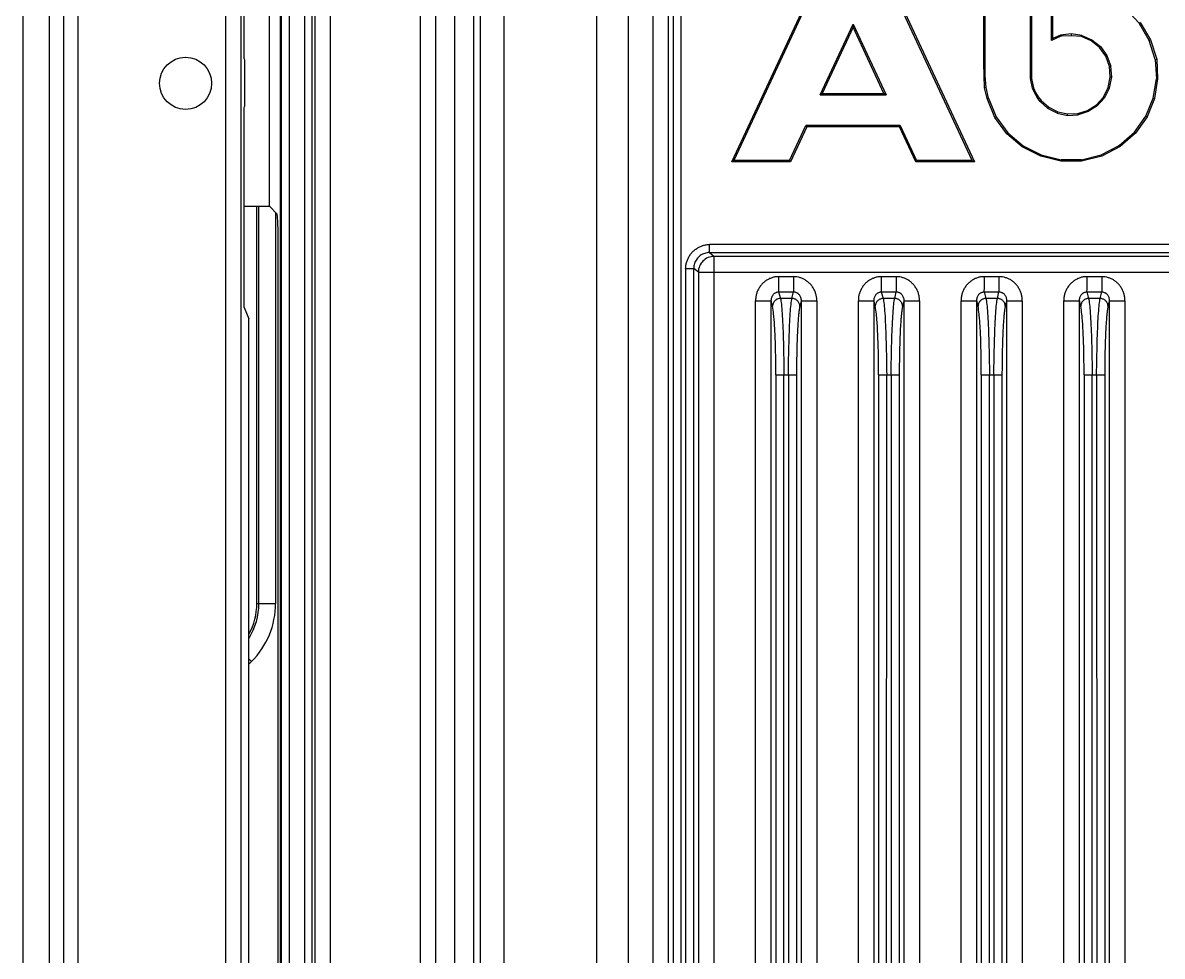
# Model space of a CAD drawing. Header units: millimetres. Extents: x -3132 to 28633, y 682 to 5849.
# Drawn here: x 23236.6 to 23308.7, y 5030.5 to 5089.6 of the extents above; entities that cross this region are included whole.
import ezdxf

# ---------------------------------------------------------------- set-up
doc = ezdxf.new("R2010")
doc.units = ezdxf.units.MM

# ---------------------------------------------------------------- blocks, each defined once
blk = doc.blocks.new('gf')
at = {"linetype": 'Continuous'}
for p, q in [((19934.492, 5447.259), (19934.492, 5019.82)), ((19936.159, 5447.259), (19936.159, 5018.821)), ((19937.076, 5447.259), (19937.076, 5019.862)), ((19963.024, 5125.971), (19963.024, 5432.418)), ((19961.798, 5399.73), (19961.798, 5126.778)), ((19970.792, 5375.763), (19970.792, 5138.578)), ((19950.792, 5369.434), (19950.792, 5147.434)), ((19950.846, 5366.42), (19950.846, 5150.448)), ((19951.363, 5150.925), (19951.363, 5365.944)), ((19952.309, 5365.934), (19952.309, 5150.934)), ((19952.809, 5150.909), (19952.809, 5365.96)), ((19952.968, 5366.198), (19952.968, 5150.67)), ((19953.967, 5150.62), (19953.967, 5366.249)), ((19959.627, 5366.249), (19959.627, 5150.62)), ((19960.626, 5150.547), (19960.626, 5366.321)), ((19950.775, 5365.452), (19950.775, 5151.417)), ((19974.357, 5365.325), (19974.357, 5151.544)), ((19975.351, 5151.544), (19975.351, 5365.325)), ((19937.992, 5156.265), (19937.992, 5360.776)), ((19972.792, 5361.194), (19972.792, 5155.675)), ((19975.638, 5358.863), (19975.638, 5158.005)), ((19976.153, 5158.005), (19976.153, 5358.863)), ((19947.31, 5351.197), (19947.31, 5165.949)), ((19948.309, 5165.949), (19948.309, 5351.197)), ((19964.93, 5317.739), (19964.93, 5201.881)), ((19963.455, 5200.505), (19963.456, 5316.363)), ((19948.496, 5259.992), (19948.496, 5272.614)), ((19995.296, 5259.714), (19995.292, 5268.058)), ((19995.38, 5259.715), (19995.38, 5267.97)), ((19998.222, 5267.97), (19998.222, 5259.131)), ((19998.31, 5268.058), (19998.315, 5259.132)), ((19950.094, 5250.658), (19950.094, 5266.211)), ((19979.347, 5253.468), (19984.442, 5264.399)), ((19984.498, 5264.311), (19979.485, 5253.556)), ((19994.561, 5253.556), (19989.548, 5264.311)), ((19989.604, 5264.399), (19994.699, 5253.468)), ((19999.57, 5261.151), (19999.57, 5264.353)), ((19999.658, 5261.281), (19999.658, 5264.275)), ((20005.127, 5262.239), (20004.273, 5263.154)), ((19984.936, 5257.71), (19987.023, 5262.185)), ((19987.023, 5261.98), (19985.073, 5257.796)), ((19987.023, 5262.185), (19987.023, 5261.98)), ((19987.023, 5262.185), (19989.11, 5257.71)), ((19988.973, 5257.796), (19987.023, 5261.98)), ((20005.127, 5262.239), (20005.197, 5262.292)), ((20005.76, 5261.146), (20005.127, 5262.239)), ((20005.197, 5262.292), (20005.84, 5261.182)), ((20000.167, 5261.415), (19999.57, 5261.151)), ((19999.658, 5261.281), (19999.57, 5261.151)), ((20000.145, 5261.479), (19999.658, 5261.281)), ((20000.825, 5261.567), (20000.145, 5261.479)), ((20000.145, 5261.479), (20000.17, 5261.394)), ((20000.824, 5261.436), (20000.167, 5261.415)), ((20001.48, 5261.408), (20000.824, 5261.436)), ((20000.825, 5261.567), (20000.83, 5261.478)), ((20001.504, 5261.47), (20000.825, 5261.567)), ((20001.504, 5261.47), (20001.472, 5261.389)), ((20002.093, 5261.119), (20001.48, 5261.408)), ((20001.504, 5261.47), (20002.139, 5261.195)), ((20002.139, 5261.195), (20002.093, 5261.119)), ((20002.617, 5260.697), (20002.093, 5261.119)), ((20002.139, 5261.195), (20002.681, 5260.757)), ((20002.681, 5260.757), (20002.617, 5260.697)), ((20003.01, 5260.144), (20002.617, 5260.697)), ((20002.681, 5260.757), (20003.088, 5260.185)), ((20005.76, 5261.146), (20005.84, 5261.182)), ((20006.135, 5259.949), (20005.76, 5261.146)), ((20005.84, 5261.182), (20006.244, 5259.965)), ((19948.496, 5259.992), (19948.513, 5259.903)), ((19948.513, 5259.903), (19948.513, 5256.966)), ((20003.088, 5260.185), (20003.01, 5260.144)), ((20003.258, 5259.505), (20003.01, 5260.144)), ((20003.088, 5260.185), (20003.33, 5259.524)), ((20006.135, 5259.949), (20006.223, 5259.959)), ((20006.135, 5259.949), (20006.224, 5258.714)), ((20006.244, 5259.965), (20006.289, 5258.71)), ((19995.38, 5259.715), (19995.292, 5259.714)), ((19995.314, 5258.905), (19995.296, 5259.714)), ((19995.388, 5258.909), (19995.38, 5259.715)), ((19998.222, 5259.131), (19998.31, 5259.132)), ((19998.222, 5259.131), (19998.233, 5258.739)), ((19998.315, 5259.132), (19998.32, 5258.75)), ((20003.33, 5259.524), (20003.244, 5259.504)), ((20003.284, 5258.829), (20003.258, 5259.505)), ((20003.386, 5258.824), (20003.33, 5259.524)), ((19995.388, 5258.909), (19995.301, 5258.904)), ((19995.346, 5258.152), (19995.314, 5258.905)), ((19995.448, 5258.165), (19995.388, 5258.909)), ((19998.233, 5258.739), (19998.32, 5258.75)), ((19998.233, 5258.739), (19998.365, 5258.129)), ((19998.32, 5258.75), (19998.449, 5258.155)), ((20003.163, 5258.168), (20003.284, 5258.829)), ((20003.246, 5258.139), (20003.386, 5258.824)), ((20003.386, 5258.824), (20003.297, 5258.827)), ((20006.02, 5257.504), (20006.224, 5258.714)), ((20006.289, 5258.71), (20006.105, 5257.48)), ((20006.224, 5258.714), (20006.312, 5258.712)), ((19984.936, 5257.71), (19985.073, 5257.796)), ((19984.936, 5257.71), (19989.11, 5257.71)), ((19985.073, 5257.796), (19988.973, 5257.796)), ((19989.11, 5257.71), (19988.973, 5257.796)), ((19995.504, 5257.468), (19995.346, 5258.152)), ((19995.448, 5258.165), (19995.361, 5258.155)), ((19995.588, 5257.494), (19995.448, 5258.165)), ((19998.365, 5258.129), (19998.449, 5258.155)), ((19998.365, 5258.129), (19998.494, 5257.825)), ((19998.449, 5258.155), (19998.573, 5257.864)), ((19998.494, 5257.825), (19998.573, 5257.864)), ((19998.494, 5257.825), (19998.661, 5257.541)), ((19998.573, 5257.864), (19998.733, 5257.59)), ((20002.86, 5257.567), (20003.163, 5258.168)), ((20003.246, 5258.139), (20002.933, 5257.517)), ((20003.246, 5258.139), (20003.163, 5258.168)), ((19948.496, 5256.877), (19948.513, 5256.966)), ((19995.588, 5257.494), (19995.504, 5257.468)), ((19995.999, 5256.279), (19995.504, 5257.468)), ((19995.588, 5257.494), (19996.076, 5256.322)), ((19998.661, 5257.541), (19998.733, 5257.59)), ((19998.864, 5257.277), (19998.661, 5257.541)), ((19998.733, 5257.59), (19998.928, 5257.337)), ((19998.864, 5257.277), (19998.928, 5257.337)), ((19999.35, 5256.851), (19998.864, 5257.277)), ((19998.928, 5257.337), (19999.4, 5256.924)), ((19999.35, 5256.851), (19999.4, 5256.924)), ((19999.4, 5256.924), (19999.969, 5256.635)), ((20001.861, 5256.721), (20002.415, 5257.075)), ((20002.472, 5257.007), (20001.899, 5256.641)), ((20002.415, 5257.075), (20002.86, 5257.567)), ((20002.472, 5257.007), (20002.415, 5257.075)), ((20002.933, 5257.517), (20002.472, 5257.007)), ((20002.933, 5257.517), (20002.86, 5257.567)), ((20005.547, 5256.363), (20006.02, 5257.504)), ((20006.105, 5257.48), (20005.624, 5256.32)), ((20006.02, 5257.504), (20006.105, 5257.48)), ((19948.496, 5244.254), (19948.496, 5256.877)), ((19996.076, 5256.322), (19995.999, 5256.279)), ((19996.749, 5255.247), (19995.999, 5256.279)), ((19996.076, 5256.322), (19996.814, 5255.307)), ((19999.939, 5256.552), (19999.35, 5256.851)), ((19999.939, 5256.552), (19999.969, 5256.635)), ((19999.939, 5256.552), (20000.589, 5256.406)), ((19999.969, 5256.635), (20000.596, 5256.501)), ((20000.589, 5256.406), (20000.595, 5256.494)), ((20000.589, 5256.406), (20001.256, 5256.436)), ((20000.596, 5256.501), (20001.241, 5256.515)), ((20001.241, 5256.515), (20001.861, 5256.721)), ((20001.256, 5256.436), (20001.241, 5256.523)), ((20001.899, 5256.641), (20001.256, 5256.436)), ((20001.899, 5256.641), (20001.861, 5256.721)), ((20004.82, 5255.34), (20005.547, 5256.363)), ((20005.624, 5256.32), (20004.885, 5255.281)), ((20005.547, 5256.363), (20005.624, 5256.32)), ((19983, 5253.556), (19984.033, 5255.771)), ((19984.088, 5255.684), (19983.055, 5253.468)), ((19984.033, 5255.771), (19984.088, 5255.684)), ((19990.013, 5255.771), (19984.033, 5255.771)), ((19989.958, 5255.684), (19984.088, 5255.684)), ((19990.013, 5255.771), (19989.958, 5255.684)), ((19990.991, 5253.468), (19989.958, 5255.684)), ((19990.013, 5255.771), (19991.046, 5253.556)), ((19996.814, 5255.307), (19996.749, 5255.247)), ((19997.73, 5254.413), (19996.749, 5255.247)), ((19996.814, 5255.307), (19997.779, 5254.487)), ((20003.866, 5254.509), (20004.82, 5255.34)), ((20004.885, 5255.281), (20003.916, 5254.436)), ((20004.82, 5255.34), (20004.885, 5255.281)), ((19997.779, 5254.487), (19997.73, 5254.413)), ((19998.901, 5253.82), (19997.73, 5254.413)), ((19997.779, 5254.487), (19998.931, 5253.903)), ((20002.722, 5253.911), (20003.866, 5254.509)), ((20003.916, 5254.436), (20002.753, 5253.829)), ((20003.866, 5254.509), (20003.916, 5254.436)), ((19979.485, 5253.556), (19979.347, 5253.468)), ((19983.055, 5253.468), (19979.347, 5253.468)), ((19983, 5253.556), (19979.485, 5253.556)), ((19983, 5253.556), (19983.055, 5253.468)), ((19991.046, 5253.556), (19990.991, 5253.468)), ((19994.699, 5253.468), (19990.991, 5253.468)), ((19994.561, 5253.556), (19991.046, 5253.556)), ((19994.561, 5253.556), (19994.699, 5253.468)), ((19998.931, 5253.903), (19998.901, 5253.82)), ((20000.173, 5253.509), (19998.901, 5253.82)), ((19998.931, 5253.903), (20000.183, 5253.597)), ((20000.183, 5253.596), (20000.173, 5253.509)), ((20001.481, 5253.509), (20000.173, 5253.509)), ((20001.47, 5253.597), (20000.183, 5253.596)), ((20001.47, 5253.597), (20002.722, 5253.911)), ((20001.47, 5253.597), (20001.481, 5253.51)), ((20002.753, 5253.829), (20001.481, 5253.509)), ((20002.722, 5253.911), (20002.753, 5253.829)), ((19948.496, 5250.658), (19950.094, 5250.658)), ((19949.298, 5225.518), (19949.298, 5250.658)), ((19949.432, 5225.518), (19949.421, 5250.658)), ((19950.595, 5250.157), (19950.094, 5250.658)), ((19950.486, 5250.265), (19950.486, 5225.518)), ((19950.654, 5147.434), (19950.654, 5249.096)), ((19977.945, 5247.724), (19977.945, 5248.236)), ((20039.639, 5248.236), (19977.945, 5248.236)), ((19977.945, 5247.724), (19978.232, 5247.484)), ((19977.945, 5247.724), (20039.639, 5247.724)), ((19978.232, 5247.476), (19978.232, 5247.484)), ((20039.353, 5247.484), (19978.232, 5247.484)), ((19978.232, 5247.083), (19978.232, 5247.347)), ((19978.232, 5246.876), (19978.232, 5247.083)), ((19976.432, 5246.726), (19976.432, 5158.005)), ((19976.432, 5246.726), (19976.946, 5246.726)), ((19976.946, 5158.005), (19976.946, 5246.726)), ((19977.234, 5246.485), (19976.946, 5246.726)), ((19977.234, 5246.485), (19977.234, 5151.544)), ((19977.234, 5246.485), (19977.242, 5246.485)), ((19977.242, 5246.485), (19977.576, 5246.485)), ((19977.576, 5246.485), (19977.771, 5246.485)), ((19977.771, 5246.485), (19978.15, 5246.487)), ((19978.15, 5246.487), (19978.229, 5246.488)), ((19978.227, 5151.544), (19978.229, 5246.488)), ((19978.229, 5246.488), (20039.357, 5246.485)), ((19982.331, 5245.451), (19982.331, 5246.198)), ((19983.253, 5246.198), (19982.331, 5246.198)), ((19983.253, 5246.198), (19983.253, 5245.237)), ((19988.831, 5245.451), (19988.831, 5246.198)), ((19989.753, 5246.198), (19988.831, 5246.198)), ((19989.753, 5246.198), (19989.753, 5245.237)), ((19995.331, 5245.451), (19995.331, 5246.198)), ((19996.253, 5246.198), (19995.331, 5246.198)), ((19996.253, 5246.198), (19996.253, 5245.237)), ((20001.831, 5245.451), (20001.831, 5246.198)), ((20002.753, 5246.198), (20001.831, 5246.198)), ((20002.753, 5246.198), (20002.753, 5245.237)), ((19980.855, 5150.047), (19980.857, 5244.675)), ((19981.851, 5150.044), (19981.851, 5244.656)), ((19981.93, 5244.337), (19981.851, 5244.656)), ((19982.308, 5245.237), (19982.429, 5244.82)), ((19982.308, 5245.237), (19983.253, 5245.237)), ((19983.156, 5244.82), (19982.429, 5244.82)), ((19983.156, 5244.82), (19983.253, 5245.237)), ((19983.734, 5244.675), (19983.648, 5244.306)), ((19983.734, 5244.675), (19983.734, 5163.625)), ((19983.734, 5244.675), (19984.727, 5244.675)), ((19984.727, 5244.675), (19984.727, 5162.626)), ((19987.357, 5163.624), (19987.357, 5244.675)), ((19988.43, 5244.337), (19988.351, 5244.656)), ((19988.351, 5163.625), (19988.351, 5244.656)), ((19988.808, 5245.237), (19988.929, 5244.82)), ((19988.808, 5245.237), (19989.753, 5245.237)), ((19989.656, 5244.82), (19988.929, 5244.82)), ((19989.656, 5244.82), (19989.753, 5245.237)), ((19990.234, 5244.675), (19990.148, 5244.306)), ((19990.234, 5244.675), (19990.234, 5161.491)), ((19990.234, 5244.675), (19991.227, 5244.675)), ((19991.227, 5244.675), (19991.229, 5150.047)), ((19993.855, 5150.047), (19993.857, 5244.675)), ((19994.851, 5150.044), (19994.851, 5244.656)), ((19994.93, 5244.337), (19994.851, 5244.656)), ((19995.308, 5245.237), (19996.253, 5245.237)), ((19995.308, 5245.237), (19995.429, 5244.82)), ((19996.156, 5244.82), (19995.429, 5244.82)), ((19996.156, 5244.82), (19996.253, 5245.237)), ((19996.734, 5244.675), (19996.648, 5244.306)), ((19996.734, 5244.675), (19996.734, 5150.044)), ((19996.734, 5244.675), (19997.727, 5244.675)), ((19997.727, 5244.675), (19997.729, 5150.047)), ((20000.355, 5150.047), (20000.357, 5244.675)), ((20001.351, 5150.044), (20001.351, 5244.656)), ((20001.43, 5244.337), (20001.351, 5244.656)), ((20001.808, 5245.237), (20002.753, 5245.237)), ((20001.808, 5245.237), (20001.929, 5244.82)), ((20002.656, 5244.82), (20001.929, 5244.82)), ((20002.656, 5244.82), (20002.753, 5245.237)), ((20003.234, 5244.675), (20003.148, 5244.306)), ((20003.234, 5244.675), (20003.234, 5150.044)), ((20003.234, 5244.675), (20004.227, 5244.675)), ((20004.227, 5244.675), (20004.229, 5150.047)), ((19948.496, 5244.254), (19948.792, 5243.538)), ((19948.792, 5165.67), (19948.792, 5243.538)), ((19983.447, 5240.344), (19983.446, 5240.107)), ((19989.947, 5240.344), (19989.946, 5240.107)), ((19996.447, 5240.344), (19996.446, 5240.107)), ((20002.947, 5240.344), (20002.946, 5240.107)), ((19982.138, 5239.99), (19982.138, 5156.505)), ((19982.138, 5239.99), (19983.446, 5239.99)), ((19982.637, 5156.505), (19982.653, 5239.99)), ((19982.932, 5239.99), (19982.947, 5156.505)), ((19983.446, 5240.107), (19983.446, 5156.505)), ((19988.638, 5239.99), (19989.946, 5239.99)), ((19988.638, 5239.99), (19988.638, 5156.505)), ((19989.137, 5156.505), (19989.153, 5239.99)), ((19989.432, 5239.99), (19989.447, 5156.505)), ((19989.946, 5240.107), (19989.946, 5156.505)), ((19995.138, 5239.99), (19996.446, 5239.99)), ((19995.138, 5239.99), (19995.138, 5156.505)), ((19995.637, 5156.505), (19995.653, 5239.99)), ((19995.932, 5239.99), (19995.947, 5156.505)), ((19996.446, 5240.107), (19996.446, 5156.505)), ((20001.638, 5239.99), (20002.946, 5239.99)), ((20001.638, 5239.99), (20001.638, 5156.505)), ((20002.137, 5156.505), (20002.153, 5239.99)), ((20002.432, 5239.99), (20002.447, 5156.505)), ((20002.946, 5240.107), (20002.946, 5156.505)), ((19949.298, 5225.518), (19950.486, 5225.518)), ((19948.967, 5221.85), (19948.792, 5222.024)), ((19948.792, 5221.675), (19948.967, 5221.85))]:
    blk.add_line(p, q, dxfattribs=at)
for points in [[(19950.654, 5249.096), (19950.636, 5249.617), (19950.616, 5250.003), (19950.595, 5250.157)], [(19976.432, 5246.726), (19976.433, 5246.778), (19976.437, 5246.831), (19976.443, 5246.884), (19976.451, 5246.937), (19976.46, 5246.99), (19976.472, 5247.043), (19976.485, 5247.096), (19976.501, 5247.148), (19976.518, 5247.2), (19976.538, 5247.252), (19976.559, 5247.302), (19976.582, 5247.353), (19976.607, 5247.402), (19976.634, 5247.451), (19976.663, 5247.499), (19976.693, 5247.546), (19976.725, 5247.592), (19976.759, 5247.637), (19976.795, 5247.681), (19976.832, 5247.724), (19976.871, 5247.765), (19976.911, 5247.805), (19976.952, 5247.844), (19976.995, 5247.88), (19977.039, 5247.916), (19977.084, 5247.949), (19977.13, 5247.981), (19977.177, 5248.011), (19977.225, 5248.04), (19977.274, 5248.066), (19977.323, 5248.091), (19977.373, 5248.113), (19977.424, 5248.134), (19977.475, 5248.153), (19977.526, 5248.17), (19977.578, 5248.185), (19977.631, 5248.198), (19977.683, 5248.21), (19977.736, 5248.219), (19977.788, 5248.226), (19977.841, 5248.231), (19977.893, 5248.235), (19977.945, 5248.236)], [(19977.945, 5247.724), (19977.866, 5247.721), (19977.788, 5247.712), (19977.711, 5247.696), (19977.635, 5247.675), (19977.561, 5247.648), (19977.49, 5247.615), (19977.421, 5247.577), (19977.356, 5247.534), (19977.295, 5247.485), (19977.237, 5247.432), (19977.184, 5247.375), (19977.136, 5247.313), (19977.092, 5247.248), (19977.054, 5247.179), (19977.021, 5247.108), (19976.994, 5247.035), (19976.973, 5246.959), (19976.958, 5246.882), (19976.949, 5246.804), (19976.946, 5246.726)], [(19978.232, 5247.484), (19978.142, 5247.479), (19978.045, 5247.465), (19977.947, 5247.441), (19977.851, 5247.407), (19977.759, 5247.363), (19977.672, 5247.31), (19977.594, 5247.251), (19977.527, 5247.19), (19977.467, 5247.124), (19977.407, 5247.045), (19977.354, 5246.958), (19977.311, 5246.866), (19977.276, 5246.771), (19977.252, 5246.672), (19977.238, 5246.575), (19977.234, 5246.485)], [(19978.229, 5246.488), (19978.23, 5246.647), (19978.232, 5246.876)], [(19978.232, 5247.347), (19978.232, 5247.443), (19978.232, 5247.476)], [(19982.331, 5246.198), (19982.282, 5246.198), (19982.233, 5246.196), (19982.184, 5246.193), (19982.134, 5246.187), (19982.084, 5246.18), (19982.035, 5246.17), (19981.985, 5246.159), (19981.935, 5246.145), (19981.886, 5246.13), (19981.837, 5246.113), (19981.789, 5246.094), (19981.741, 5246.074), (19981.694, 5246.051), (19981.647, 5246.026), (19981.601, 5246), (19981.555, 5245.971), (19981.51, 5245.941), (19981.466, 5245.909), (19981.423, 5245.875), (19981.38, 5245.839), (19981.339, 5245.801), (19981.299, 5245.762), (19981.26, 5245.721), (19981.222, 5245.678), (19981.186, 5245.635), (19981.152, 5245.59), (19981.12, 5245.544), (19981.089, 5245.497), (19981.06, 5245.449), (19981.033, 5245.401), (19981.008, 5245.352), (19980.985, 5245.302), (19980.963, 5245.251), (19980.944, 5245.199), (19980.926, 5245.147), (19980.911, 5245.095), (19980.897, 5245.043), (19980.885, 5244.99), (19980.876, 5244.937), (19980.868, 5244.884), (19980.862, 5244.831), (19980.859, 5244.779), (19980.857, 5244.727), (19980.857, 5244.675)], [(19983.582, 5246.16), (19983.473, 5246.181), (19983.364, 5246.194), (19983.253, 5246.198)], [(19984.727, 5244.675), (19984.727, 5244.728), (19984.725, 5244.78), (19984.721, 5244.834), (19984.715, 5244.887), (19984.707, 5244.94), (19984.697, 5244.993), (19984.685, 5245.046), (19984.671, 5245.099), (19984.655, 5245.151), (19984.638, 5245.203), (19984.618, 5245.254), (19984.597, 5245.305), (19984.574, 5245.355), (19984.549, 5245.405), (19984.522, 5245.453), (19984.493, 5245.5), (19984.463, 5245.547), (19984.431, 5245.592), (19984.398, 5245.636), (19984.363, 5245.679), (19984.327, 5245.72), (19984.29, 5245.76), (19984.251, 5245.798), (19984.212, 5245.835), (19984.171, 5245.87), (19984.129, 5245.903), (19984.087, 5245.934), (19984.043, 5245.964), (19983.999, 5245.992), (19983.955, 5246.018), (19983.909, 5246.042), (19983.864, 5246.064), (19983.817, 5246.085), (19983.771, 5246.104), (19983.724, 5246.121), (19983.676, 5246.136), (19983.629, 5246.149), (19983.582, 5246.16)], [(19988.831, 5246.198), (19988.782, 5246.198), (19988.733, 5246.196), (19988.684, 5246.193), (19988.634, 5246.187), (19988.584, 5246.18), (19988.535, 5246.17), (19988.485, 5246.159), (19988.435, 5246.145), (19988.386, 5246.13), (19988.337, 5246.113), (19988.289, 5246.094), (19988.241, 5246.074), (19988.194, 5246.051), (19988.147, 5246.026), (19988.101, 5246), (19988.055, 5245.971), (19988.01, 5245.941), (19987.966, 5245.909), (19987.923, 5245.875), (19987.88, 5245.839), (19987.839, 5245.801), (19987.799, 5245.762), (19987.76, 5245.721), (19987.722, 5245.678), (19987.686, 5245.635), (19987.652, 5245.59), (19987.62, 5245.544), (19987.589, 5245.497), (19987.56, 5245.449), (19987.533, 5245.401), (19987.508, 5245.352), (19987.485, 5245.302), (19987.463, 5245.251), (19987.444, 5245.199), (19987.426, 5245.147), (19987.411, 5245.095), (19987.397, 5245.043), (19987.385, 5244.99), (19987.376, 5244.937), (19987.368, 5244.884), (19987.362, 5244.831), (19987.359, 5244.779), (19987.357, 5244.727), (19987.357, 5244.675)], [(19990.082, 5246.16), (19989.973, 5246.181), (19989.864, 5246.194), (19989.753, 5246.198)], [(19991.227, 5244.675), (19991.227, 5244.728), (19991.225, 5244.78), (19991.221, 5244.834), (19991.215, 5244.887), (19991.207, 5244.94), (19991.197, 5244.993), (19991.185, 5245.046), (19991.171, 5245.099), (19991.155, 5245.151), (19991.138, 5245.203), (19991.118, 5245.254), (19991.097, 5245.305), (19991.074, 5245.355), (19991.049, 5245.405), (19991.022, 5245.453), (19990.993, 5245.5), (19990.963, 5245.547), (19990.931, 5245.592), (19990.898, 5245.636), (19990.863, 5245.679), (19990.827, 5245.72), (19990.79, 5245.76), (19990.751, 5245.798), (19990.712, 5245.835), (19990.671, 5245.87), (19990.629, 5245.903), (19990.587, 5245.934), (19990.543, 5245.964), (19990.499, 5245.992), (19990.455, 5246.018), (19990.409, 5246.042), (19990.364, 5246.064), (19990.317, 5246.085), (19990.271, 5246.104), (19990.224, 5246.121), (19990.176, 5246.136), (19990.129, 5246.149), (19990.082, 5246.16)], [(19995.331, 5246.198), (19995.282, 5246.198), (19995.233, 5246.196), (19995.184, 5246.193), (19995.134, 5246.187), (19995.084, 5246.18), (19995.035, 5246.17), (19994.985, 5246.159), (19994.935, 5246.145), (19994.886, 5246.13), (19994.837, 5246.113), (19994.789, 5246.094), (19994.741, 5246.074), (19994.694, 5246.051), (19994.647, 5246.026), (19994.601, 5246), (19994.555, 5245.971), (19994.51, 5245.941), (19994.466, 5245.909), (19994.423, 5245.875), (19994.38, 5245.839), (19994.339, 5245.801), (19994.299, 5245.762), (19994.26, 5245.721), (19994.222, 5245.678), (19994.186, 5245.635), (19994.152, 5245.59), (19994.12, 5245.544), (19994.089, 5245.497), (19994.06, 5245.449), (19994.033, 5245.401), (19994.008, 5245.352), (19993.985, 5245.302), (19993.963, 5245.251), (19993.944, 5245.199), (19993.926, 5245.147), (19993.911, 5245.095), (19993.897, 5245.043), (19993.885, 5244.99), (19993.876, 5244.937), (19993.868, 5244.884), (19993.862, 5244.831), (19993.859, 5244.779), (19993.857, 5244.727), (19993.857, 5244.675)], [(19996.582, 5246.16), (19996.473, 5246.181), (19996.364, 5246.194), (19996.253, 5246.198)], [(19997.727, 5244.675), (19997.727, 5244.728), (19997.725, 5244.78), (19997.721, 5244.834), (19997.715, 5244.887), (19997.707, 5244.94), (19997.697, 5244.993), (19997.685, 5245.046), (19997.671, 5245.099), (19997.655, 5245.151), (19997.638, 5245.203), (19997.618, 5245.254), (19997.597, 5245.305), (19997.574, 5245.355), (19997.549, 5245.405), (19997.522, 5245.453), (19997.493, 5245.5), (19997.463, 5245.547), (19997.431, 5245.592), (19997.398, 5245.636), (19997.363, 5245.679), (19997.327, 5245.72), (19997.29, 5245.76), (19997.251, 5245.798), (19997.212, 5245.835), (19997.171, 5245.87), (19997.129, 5245.903), (19997.087, 5245.934), (19997.043, 5245.964), (19996.999, 5245.992), (19996.955, 5246.018), (19996.909, 5246.042), (19996.864, 5246.064), (19996.817, 5246.085), (19996.771, 5246.104), (19996.724, 5246.121), (19996.676, 5246.136), (19996.629, 5246.149), (19996.582, 5246.16)], [(20001.831, 5246.198), (20001.782, 5246.198), (20001.733, 5246.196), (20001.684, 5246.193), (20001.634, 5246.187), (20001.584, 5246.18), (20001.535, 5246.17), (20001.485, 5246.159), (20001.435, 5246.145), (20001.386, 5246.13), (20001.337, 5246.113), (20001.289, 5246.094), (20001.241, 5246.074), (20001.194, 5246.051), (20001.147, 5246.026), (20001.101, 5246), (20001.055, 5245.971), (20001.01, 5245.941), (20000.966, 5245.909), (20000.923, 5245.875), (20000.88, 5245.839), (20000.839, 5245.801), (20000.799, 5245.762), (20000.76, 5245.721), (20000.722, 5245.678), (20000.686, 5245.635), (20000.652, 5245.59), (20000.62, 5245.544), (20000.589, 5245.497), (20000.56, 5245.449), (20000.533, 5245.401), (20000.508, 5245.352), (20000.485, 5245.302), (20000.463, 5245.251), (20000.444, 5245.199), (20000.426, 5245.147), (20000.411, 5245.095), (20000.397, 5245.043), (20000.385, 5244.99), (20000.376, 5244.937), (20000.368, 5244.884), (20000.362, 5244.831), (20000.359, 5244.779), (20000.357, 5244.727), (20000.357, 5244.675)], [(20003.082, 5246.16), (20002.973, 5246.181), (20002.864, 5246.194), (20002.753, 5246.198)], [(20004.227, 5244.675), (20004.227, 5244.728), (20004.225, 5244.78), (20004.221, 5244.834), (20004.215, 5244.887), (20004.207, 5244.94), (20004.197, 5244.993), (20004.185, 5245.046), (20004.171, 5245.099), (20004.155, 5245.151), (20004.138, 5245.203), (20004.118, 5245.254), (20004.097, 5245.305), (20004.074, 5245.355), (20004.049, 5245.405), (20004.022, 5245.453), (20003.993, 5245.5), (20003.963, 5245.547), (20003.931, 5245.592), (20003.898, 5245.636), (20003.863, 5245.679), (20003.827, 5245.72), (20003.79, 5245.76), (20003.751, 5245.798), (20003.712, 5245.835), (20003.671, 5245.87), (20003.629, 5245.903), (20003.587, 5245.934), (20003.543, 5245.964), (20003.499, 5245.992), (20003.455, 5246.018), (20003.409, 5246.042), (20003.364, 5246.064), (20003.317, 5246.085), (20003.271, 5246.104), (20003.224, 5246.121), (20003.176, 5246.136), (20003.129, 5246.149), (20003.082, 5246.16)], [(19982.308, 5245.237), (19982.314, 5245.259), (19982.32, 5245.288), (19982.324, 5245.321), (19982.328, 5245.36), (19982.33, 5245.403), (19982.331, 5245.451)], [(19988.808, 5245.237), (19988.814, 5245.259), (19988.82, 5245.288), (19988.824, 5245.321), (19988.828, 5245.36), (19988.83, 5245.403), (19988.831, 5245.451)], [(19995.308, 5245.237), (19995.314, 5245.259), (19995.32, 5245.288), (19995.324, 5245.321), (19995.328, 5245.36), (19995.33, 5245.403), (19995.331, 5245.451)], [(20001.808, 5245.237), (20001.814, 5245.259), (20001.82, 5245.288), (20001.824, 5245.321), (20001.828, 5245.36), (20001.83, 5245.403), (20001.831, 5245.451)], [(19980.857, 5244.675), (19981.672, 5244.675), (19981.715, 5244.674), (19981.752, 5244.673), (19981.784, 5244.671), (19981.81, 5244.668), (19981.83, 5244.665), (19981.844, 5244.661), (19981.851, 5244.656)], [(19981.851, 5244.656), (19981.851, 5244.715), (19981.855, 5244.772), (19981.865, 5244.829), (19981.879, 5244.884), (19981.896, 5244.932), (19981.915, 5244.974), (19981.937, 5245.014), (19981.964, 5245.053), (19981.991, 5245.086), (19982.017, 5245.114), (19982.042, 5245.136), (19982.066, 5245.154), (19982.089, 5245.17), (19982.116, 5245.185), (19982.149, 5245.2), (19982.186, 5245.214), (19982.228, 5245.225), (19982.268, 5245.233), (19982.308, 5245.236)], [(19982.429, 5244.82), (19982.383, 5244.817), (19982.338, 5244.81), (19982.293, 5244.799), (19982.25, 5244.785), (19982.208, 5244.767), (19982.168, 5244.745), (19982.131, 5244.719), (19982.095, 5244.691), (19982.063, 5244.659), (19982.033, 5244.625), (19982.007, 5244.589), (19981.984, 5244.55), (19981.966, 5244.509), (19981.95, 5244.467), (19981.939, 5244.424), (19981.932, 5244.381), (19981.93, 5244.337)], [(19982.429, 5244.82), (19982.443, 5244.745), (19982.458, 5244.658), (19982.472, 5244.558), (19982.485, 5244.445), (19982.498, 5244.321), (19982.51, 5244.184), (19982.522, 5244.036), (19982.533, 5243.877), (19982.544, 5243.707), (19982.555, 5243.527), (19982.564, 5243.337), (19982.574, 5243.138), (19982.583, 5242.93), (19982.591, 5242.714), (19982.599, 5242.491), (19982.607, 5242.261), (19982.613, 5242.024), (19982.62, 5241.782), (19982.626, 5241.536), (19982.632, 5241.284), (19982.637, 5241.03), (19982.641, 5240.772), (19982.646, 5240.513), (19982.649, 5240.252), (19982.653, 5239.99)], [(19982.932, 5239.99), (19982.935, 5240.252), (19982.939, 5240.513), (19982.943, 5240.772), (19982.948, 5241.03), (19982.953, 5241.284), (19982.958, 5241.536), (19982.965, 5241.782), (19982.971, 5242.024), (19982.978, 5242.261), (19982.985, 5242.491), (19982.993, 5242.714), (19983.002, 5242.93), (19983.011, 5243.138), (19983.02, 5243.337), (19983.03, 5243.527), (19983.04, 5243.707), (19983.051, 5243.877), (19983.063, 5244.036), (19983.074, 5244.184), (19983.087, 5244.321), (19983.1, 5244.445), (19983.113, 5244.558), (19983.127, 5244.658), (19983.141, 5244.745), (19983.156, 5244.82)], [(19983.655, 5244.337), (19983.652, 5244.381), (19983.645, 5244.424), (19983.634, 5244.467), (19983.619, 5244.509), (19983.6, 5244.55), (19983.577, 5244.589), (19983.551, 5244.625), (19983.522, 5244.659), (19983.489, 5244.691), (19983.454, 5244.719), (19983.416, 5244.745), (19983.376, 5244.767), (19983.334, 5244.785), (19983.291, 5244.799), (19983.247, 5244.81), (19983.201, 5244.817), (19983.156, 5244.82)], [(19983.253, 5245.237), (19983.294, 5245.235), (19983.336, 5245.23), (19983.378, 5245.22), (19983.418, 5245.207), (19983.452, 5245.193), (19983.481, 5245.179), (19983.505, 5245.164), (19983.528, 5245.147), (19983.553, 5245.127), (19983.579, 5245.102), (19983.607, 5245.071), (19983.634, 5245.034), (19983.659, 5244.993), (19983.682, 5244.948), (19983.701, 5244.899), (19983.716, 5244.847), (19983.727, 5244.792), (19983.733, 5244.734), (19983.734, 5244.675)], [(19987.357, 5244.675), (19988.172, 5244.675), (19988.215, 5244.674), (19988.252, 5244.673), (19988.284, 5244.671), (19988.31, 5244.668), (19988.33, 5244.665), (19988.344, 5244.661), (19988.351, 5244.656)], [(19988.351, 5244.656), (19988.351, 5244.715), (19988.355, 5244.772), (19988.365, 5244.829), (19988.379, 5244.884), (19988.396, 5244.932), (19988.415, 5244.974), (19988.437, 5245.014), (19988.464, 5245.053), (19988.491, 5245.086), (19988.517, 5245.114), (19988.542, 5245.136), (19988.566, 5245.154), (19988.589, 5245.17), (19988.616, 5245.185), (19988.649, 5245.2), (19988.686, 5245.214), (19988.728, 5245.225), (19988.768, 5245.233), (19988.808, 5245.236)], [(19988.929, 5244.82), (19988.883, 5244.817), (19988.838, 5244.81), (19988.793, 5244.799), (19988.75, 5244.785), (19988.708, 5244.767), (19988.668, 5244.745), (19988.631, 5244.719), (19988.595, 5244.691), (19988.563, 5244.659), (19988.533, 5244.625), (19988.507, 5244.589), (19988.484, 5244.55), (19988.466, 5244.509), (19988.45, 5244.467), (19988.439, 5244.424), (19988.432, 5244.381), (19988.43, 5244.337)], [(19988.929, 5244.82), (19988.943, 5244.745), (19988.958, 5244.658), (19988.972, 5244.558), (19988.985, 5244.445), (19988.998, 5244.321), (19989.01, 5244.184), (19989.022, 5244.036), (19989.033, 5243.877), (19989.044, 5243.707), (19989.055, 5243.527), (19989.064, 5243.337), (19989.074, 5243.138), (19989.083, 5242.93), (19989.091, 5242.714), (19989.099, 5242.491), (19989.107, 5242.261), (19989.113, 5242.024), (19989.12, 5241.782), (19989.126, 5241.536), (19989.132, 5241.284), (19989.137, 5241.03), (19989.141, 5240.772), (19989.146, 5240.513), (19989.149, 5240.252), (19989.153, 5239.99)], [(19989.432, 5239.99), (19989.435, 5240.252), (19989.439, 5240.513), (19989.443, 5240.772), (19989.448, 5241.03), (19989.453, 5241.284), (19989.458, 5241.536), (19989.465, 5241.782), (19989.471, 5242.024), (19989.478, 5242.261), (19989.485, 5242.491), (19989.493, 5242.714), (19989.502, 5242.93), (19989.511, 5243.138), (19989.52, 5243.337), (19989.53, 5243.527), (19989.54, 5243.707), (19989.551, 5243.877), (19989.563, 5244.036), (19989.574, 5244.184), (19989.587, 5244.321), (19989.6, 5244.445), (19989.613, 5244.558), (19989.627, 5244.658), (19989.641, 5244.745), (19989.656, 5244.82)], [(19990.155, 5244.337), (19990.152, 5244.381), (19990.145, 5244.424), (19990.134, 5244.467), (19990.119, 5244.509), (19990.1, 5244.55), (19990.077, 5244.589), (19990.051, 5244.625), (19990.022, 5244.659), (19989.989, 5244.691), (19989.954, 5244.719), (19989.916, 5244.745), (19989.876, 5244.767), (19989.834, 5244.785), (19989.791, 5244.799), (19989.747, 5244.81), (19989.701, 5244.817), (19989.656, 5244.82)], [(19989.753, 5245.237), (19989.794, 5245.235), (19989.836, 5245.23), (19989.878, 5245.22), (19989.918, 5245.207), (19989.952, 5245.193), (19989.981, 5245.179), (19990.005, 5245.164), (19990.028, 5245.147), (19990.053, 5245.127), (19990.079, 5245.102), (19990.107, 5245.071), (19990.134, 5245.034), (19990.159, 5244.993), (19990.182, 5244.948), (19990.201, 5244.899), (19990.216, 5244.847), (19990.227, 5244.792), (19990.233, 5244.734), (19990.234, 5244.675)], [(19993.857, 5244.675), (19994.672, 5244.675), (19994.715, 5244.674), (19994.752, 5244.673), (19994.784, 5244.671), (19994.81, 5244.668), (19994.83, 5244.665), (19994.844, 5244.661), (19994.851, 5244.656)], [(19994.851, 5244.656), (19994.851, 5244.715), (19994.855, 5244.772), (19994.865, 5244.829), (19994.879, 5244.884), (19994.896, 5244.932), (19994.915, 5244.974), (19994.937, 5245.014), (19994.964, 5245.053), (19994.991, 5245.086), (19995.017, 5245.114), (19995.042, 5245.136), (19995.066, 5245.154), (19995.089, 5245.17), (19995.116, 5245.185), (19995.149, 5245.2), (19995.186, 5245.214), (19995.228, 5245.225), (19995.268, 5245.233), (19995.308, 5245.236)], [(19995.429, 5244.82), (19995.383, 5244.817), (19995.338, 5244.81), (19995.293, 5244.799), (19995.25, 5244.785), (19995.208, 5244.767), (19995.168, 5244.745), (19995.131, 5244.719), (19995.095, 5244.691), (19995.063, 5244.659), (19995.033, 5244.625), (19995.007, 5244.589), (19994.984, 5244.55), (19994.966, 5244.509), (19994.95, 5244.467), (19994.939, 5244.424), (19994.932, 5244.381), (19994.93, 5244.337)], [(19995.429, 5244.82), (19995.443, 5244.745), (19995.458, 5244.658), (19995.472, 5244.558), (19995.485, 5244.445), (19995.498, 5244.321), (19995.51, 5244.184), (19995.522, 5244.036), (19995.533, 5243.877), (19995.544, 5243.707), (19995.555, 5243.527), (19995.564, 5243.337), (19995.574, 5243.138), (19995.583, 5242.93), (19995.591, 5242.714), (19995.599, 5242.491), (19995.607, 5242.261), (19995.613, 5242.024), (19995.62, 5241.782), (19995.626, 5241.536), (19995.632, 5241.284), (19995.637, 5241.03), (19995.641, 5240.772), (19995.646, 5240.513), (19995.649, 5240.252), (19995.653, 5239.99)], [(19995.932, 5239.99), (19995.935, 5240.252), (19995.939, 5240.513), (19995.943, 5240.772), (19995.948, 5241.03), (19995.953, 5241.284), (19995.958, 5241.536), (19995.965, 5241.782), (19995.971, 5242.024), (19995.978, 5242.261), (19995.985, 5242.491), (19995.993, 5242.714), (19996.002, 5242.93), (19996.011, 5243.138), (19996.02, 5243.337), (19996.03, 5243.527), (19996.04, 5243.707), (19996.051, 5243.877), (19996.063, 5244.036), (19996.074, 5244.184), (19996.087, 5244.321), (19996.1, 5244.445), (19996.113, 5244.558), (19996.127, 5244.658), (19996.141, 5244.745), (19996.156, 5244.82)], [(19996.655, 5244.337), (19996.652, 5244.381), (19996.645, 5244.424), (19996.634, 5244.467), (19996.619, 5244.509), (19996.6, 5244.55), (19996.577, 5244.589), (19996.551, 5244.625), (19996.522, 5244.659), (19996.489, 5244.691), (19996.454, 5244.719), (19996.416, 5244.745), (19996.376, 5244.767), (19996.334, 5244.785), (19996.291, 5244.799), (19996.247, 5244.81), (19996.201, 5244.817), (19996.156, 5244.82)], [(19996.253, 5245.237), (19996.294, 5245.235), (19996.336, 5245.23), (19996.378, 5245.22), (19996.418, 5245.207), (19996.452, 5245.193), (19996.481, 5245.179), (19996.505, 5245.164), (19996.528, 5245.147), (19996.553, 5245.127), (19996.579, 5245.102), (19996.607, 5245.071), (19996.634, 5245.034), (19996.659, 5244.993), (19996.682, 5244.948), (19996.701, 5244.899), (19996.716, 5244.847), (19996.727, 5244.792), (19996.733, 5244.734), (19996.734, 5244.675)], [(20000.357, 5244.675), (20001.172, 5244.675), (20001.215, 5244.674), (20001.252, 5244.673), (20001.284, 5244.671), (20001.31, 5244.668), (20001.33, 5244.665), (20001.344, 5244.661), (20001.351, 5244.656)], [(20001.351, 5244.656), (20001.351, 5244.715), (20001.355, 5244.772), (20001.365, 5244.829), (20001.379, 5244.884), (20001.396, 5244.932), (20001.415, 5244.974), (20001.437, 5245.014), (20001.464, 5245.053), (20001.491, 5245.086), (20001.517, 5245.114), (20001.542, 5245.136), (20001.566, 5245.154), (20001.589, 5245.17), (20001.616, 5245.185), (20001.649, 5245.2), (20001.686, 5245.214), (20001.728, 5245.225), (20001.768, 5245.233), (20001.808, 5245.236)], [(20001.929, 5244.82), (20001.883, 5244.817), (20001.838, 5244.81), (20001.793, 5244.799), (20001.75, 5244.785), (20001.708, 5244.767), (20001.668, 5244.745), (20001.631, 5244.719), (20001.595, 5244.691), (20001.563, 5244.659), (20001.533, 5244.625), (20001.507, 5244.589), (20001.484, 5244.55), (20001.466, 5244.509), (20001.45, 5244.467), (20001.439, 5244.424), (20001.432, 5244.381), (20001.43, 5244.337)], [(20001.929, 5244.82), (20001.943, 5244.745), (20001.958, 5244.658), (20001.972, 5244.558), (20001.985, 5244.445), (20001.998, 5244.321), (20002.01, 5244.184), (20002.022, 5244.036), (20002.033, 5243.877), (20002.044, 5243.707), (20002.055, 5243.527), (20002.064, 5243.337), (20002.074, 5243.138), (20002.083, 5242.93), (20002.091, 5242.714), (20002.099, 5242.491), (20002.107, 5242.261), (20002.113, 5242.024), (20002.12, 5241.782), (20002.126, 5241.536), (20002.132, 5241.284), (20002.137, 5241.03), (20002.141, 5240.772), (20002.146, 5240.513), (20002.149, 5240.252), (20002.153, 5239.99)], [(20002.432, 5239.99), (20002.435, 5240.252), (20002.439, 5240.513), (20002.443, 5240.772), (20002.448, 5241.03), (20002.453, 5241.284), (20002.458, 5241.536), (20002.465, 5241.782), (20002.471, 5242.024), (20002.478, 5242.261), (20002.485, 5242.491), (20002.493, 5242.714), (20002.502, 5242.93), (20002.511, 5243.138), (20002.52, 5243.337), (20002.53, 5243.527), (20002.54, 5243.707), (20002.551, 5243.877), (20002.563, 5244.036), (20002.574, 5244.184), (20002.587, 5244.321), (20002.6, 5244.445), (20002.613, 5244.558), (20002.627, 5244.658), (20002.641, 5244.745), (20002.656, 5244.82)], [(20003.155, 5244.337), (20003.152, 5244.381), (20003.145, 5244.424), (20003.134, 5244.467), (20003.119, 5244.509), (20003.1, 5244.55), (20003.077, 5244.589), (20003.051, 5244.625), (20003.022, 5244.659), (20002.989, 5244.691), (20002.954, 5244.719), (20002.916, 5244.745), (20002.876, 5244.767), (20002.834, 5244.785), (20002.791, 5244.799), (20002.747, 5244.81), (20002.701, 5244.817), (20002.656, 5244.82)], [(20002.753, 5245.237), (20002.794, 5245.235), (20002.836, 5245.23), (20002.878, 5245.22), (20002.918, 5245.207), (20002.952, 5245.193), (20002.981, 5245.179), (20003.005, 5245.164), (20003.028, 5245.147), (20003.053, 5245.127), (20003.079, 5245.102), (20003.107, 5245.071), (20003.134, 5245.034), (20003.159, 5244.993), (20003.182, 5244.948), (20003.201, 5244.899), (20003.216, 5244.847), (20003.227, 5244.792), (20003.233, 5244.734), (20003.234, 5244.675)], [(19982.138, 5239.99), (19982.138, 5240.284), (19982.136, 5240.581), (19982.133, 5240.878), (19982.129, 5241.174), (19982.123, 5241.464), (19982.116, 5241.754), (19982.107, 5242.036), (19982.098, 5242.302), (19982.088, 5242.549), (19982.078, 5242.762), (19982.069, 5242.942), (19982.06, 5243.096), (19982.052, 5243.229), (19982.045, 5243.344), (19982.037, 5243.441), (19982.029, 5243.532), (19982.02, 5243.625), (19982.009, 5243.724), (19981.997, 5243.832), (19981.983, 5243.949), (19981.968, 5244.073), (19981.95, 5244.204), (19981.93, 5244.337)], [(19983.648, 5244.306), (19983.641, 5244.271), (19983.634, 5244.234), (19983.627, 5244.192), (19983.62, 5244.148), (19983.613, 5244.1), (19983.606, 5244.049), (19983.599, 5243.995), (19983.592, 5243.938), (19983.586, 5243.877), (19983.579, 5243.813), (19983.573, 5243.747), (19983.566, 5243.677), (19983.56, 5243.604), (19983.554, 5243.529), (19983.548, 5243.45), (19983.542, 5243.369), (19983.536, 5243.285), (19983.53, 5243.198), (19983.525, 5243.108), (19983.52, 5243.016), (19983.514, 5242.922), (19983.509, 5242.825), (19983.504, 5242.727), (19983.5, 5242.626), (19983.495, 5242.523), (19983.491, 5242.418), (19983.487, 5242.312), (19983.483, 5242.204), (19983.479, 5242.094), (19983.475, 5241.983), (19983.472, 5241.871), (19983.469, 5241.757), (19983.466, 5241.643), (19983.463, 5241.527), (19983.46, 5241.411), (19983.458, 5241.294), (19983.456, 5241.177), (19983.454, 5241.058), (19983.452, 5240.94), (19983.451, 5240.82), (19983.45, 5240.701), (19983.448, 5240.582), (19983.447, 5240.344)], [(19988.638, 5239.99), (19988.638, 5240.284), (19988.636, 5240.581), (19988.633, 5240.878), (19988.629, 5241.174), (19988.623, 5241.464), (19988.616, 5241.754), (19988.607, 5242.036), (19988.598, 5242.302), (19988.588, 5242.549), (19988.578, 5242.762), (19988.569, 5242.942), (19988.56, 5243.096), (19988.552, 5243.229), (19988.545, 5243.344), (19988.537, 5243.441), (19988.529, 5243.532), (19988.52, 5243.625), (19988.509, 5243.724), (19988.497, 5243.832), (19988.483, 5243.949), (19988.468, 5244.073), (19988.45, 5244.204), (19988.43, 5244.337)], [(19990.148, 5244.306), (19990.141, 5244.271), (19990.134, 5244.234), (19990.127, 5244.192), (19990.12, 5244.148), (19990.113, 5244.1), (19990.106, 5244.049), (19990.099, 5243.995), (19990.092, 5243.938), (19990.086, 5243.877), (19990.079, 5243.813), (19990.073, 5243.747), (19990.066, 5243.677), (19990.06, 5243.604), (19990.054, 5243.529), (19990.048, 5243.45), (19990.042, 5243.369), (19990.036, 5243.285), (19990.03, 5243.198), (19990.025, 5243.108), (19990.02, 5243.016), (19990.014, 5242.922), (19990.009, 5242.825), (19990.004, 5242.727), (19990, 5242.626), (19989.995, 5242.523), (19989.991, 5242.418), (19989.987, 5242.312), (19989.983, 5242.204), (19989.979, 5242.094), (19989.975, 5241.983), (19989.972, 5241.871), (19989.969, 5241.757), (19989.966, 5241.643), (19989.963, 5241.527), (19989.96, 5241.411), (19989.958, 5241.294), (19989.956, 5241.177), (19989.954, 5241.058), (19989.952, 5240.94), (19989.951, 5240.82), (19989.95, 5240.701), (19989.948, 5240.582), (19989.947, 5240.344)], [(19995.138, 5239.99), (19995.138, 5240.284), (19995.136, 5240.581), (19995.133, 5240.878), (19995.129, 5241.174), (19995.123, 5241.464), (19995.116, 5241.754), (19995.107, 5242.036), (19995.098, 5242.302), (19995.088, 5242.549), (19995.078, 5242.762), (19995.069, 5242.942), (19995.06, 5243.096), (19995.052, 5243.229), (19995.045, 5243.344), (19995.037, 5243.441), (19995.029, 5243.532), (19995.02, 5243.625), (19995.009, 5243.724), (19994.997, 5243.832), (19994.983, 5243.949), (19994.968, 5244.073), (19994.95, 5244.204), (19994.93, 5244.337)], [(19996.648, 5244.306), (19996.641, 5244.271), (19996.634, 5244.234), (19996.627, 5244.192), (19996.62, 5244.148), (19996.613, 5244.1), (19996.606, 5244.049), (19996.599, 5243.995), (19996.592, 5243.938), (19996.586, 5243.877), (19996.579, 5243.813), (19996.573, 5243.747), (19996.566, 5243.677), (19996.56, 5243.604), (19996.554, 5243.529), (19996.548, 5243.45), (19996.542, 5243.369), (19996.536, 5243.285), (19996.53, 5243.198), (19996.525, 5243.108), (19996.52, 5243.016), (19996.514, 5242.922), (19996.509, 5242.825), (19996.504, 5242.727), (19996.5, 5242.626), (19996.495, 5242.523), (19996.491, 5242.418), (19996.487, 5242.312), (19996.483, 5242.204), (19996.479, 5242.094), (19996.475, 5241.983), (19996.472, 5241.871), (19996.469, 5241.757), (19996.466, 5241.643), (19996.463, 5241.527), (19996.46, 5241.411), (19996.458, 5241.294), (19996.456, 5241.177), (19996.454, 5241.058), (19996.452, 5240.94), (19996.451, 5240.82), (19996.45, 5240.701), (19996.448, 5240.582), (19996.447, 5240.344)], [(20001.638, 5239.99), (20001.638, 5240.284), (20001.636, 5240.581), (20001.633, 5240.878), (20001.629, 5241.174), (20001.623, 5241.464), (20001.616, 5241.754), (20001.607, 5242.036), (20001.598, 5242.302), (20001.588, 5242.549), (20001.578, 5242.762), (20001.569, 5242.942), (20001.56, 5243.096), (20001.552, 5243.229), (20001.545, 5243.344), (20001.537, 5243.441), (20001.529, 5243.532), (20001.52, 5243.625), (20001.509, 5243.724), (20001.497, 5243.832), (20001.483, 5243.949), (20001.468, 5244.073), (20001.45, 5244.204), (20001.43, 5244.337)], [(20003.148, 5244.306), (20003.141, 5244.271), (20003.134, 5244.234), (20003.127, 5244.192), (20003.12, 5244.148), (20003.113, 5244.1), (20003.106, 5244.049), (20003.099, 5243.995), (20003.092, 5243.938), (20003.086, 5243.877), (20003.079, 5243.813), (20003.073, 5243.747), (20003.066, 5243.677), (20003.06, 5243.604), (20003.054, 5243.529), (20003.048, 5243.45), (20003.042, 5243.369), (20003.036, 5243.285), (20003.03, 5243.198), (20003.025, 5243.108), (20003.02, 5243.016), (20003.014, 5242.922), (20003.009, 5242.825), (20003.004, 5242.727), (20003, 5242.626), (20002.995, 5242.523), (20002.991, 5242.418), (20002.987, 5242.312), (20002.983, 5242.204), (20002.979, 5242.094), (20002.975, 5241.983), (20002.972, 5241.871), (20002.969, 5241.757), (20002.966, 5241.643), (20002.963, 5241.527), (20002.96, 5241.411), (20002.958, 5241.294), (20002.956, 5241.177), (20002.954, 5241.058), (20002.952, 5240.94), (20002.951, 5240.82), (20002.95, 5240.701), (20002.948, 5240.582), (20002.947, 5240.344)]]:
    blk.add_lwpolyline(points, dxfattribs=at)
blk.add_circle((19944.792, 5258.434), 1.65, dxfattribs=at)
for radius, start, end in [(4, 331.11655, 0), (4.134, 328.03055, 360), (5.188, 315, 360)]:
    blk.add_arc((19945.298, 5225.518), radius, start, end, dxfattribs=at)
blk = doc.blocks.new('*U110')
blk.add_blockref('gf', (-20008.792, -5261.934))
blk = doc.blocks.new('*U111')
at = {"color": 0, "linetype": 'ByBlock', "lineweight": -2, "transparency": 16777216}
blk.add_blockref('*U110', (0, 0), dxfattribs=at)

msp = doc.modelspace()

# ---------------------------------------------------------------- block references
msp.add_blockref('*U111', (23310.901, 5089.228))

doc.saveas('drawing.dxf')
